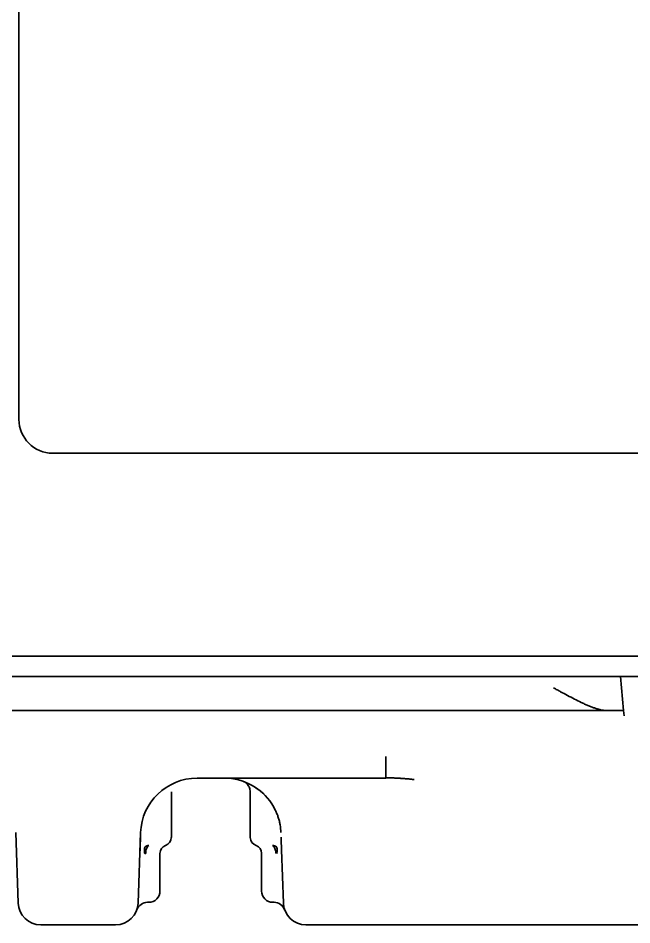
# Model space of a CAD drawing. Header units: millimetres. Extents: x -36 to 4467, y 2 to 3322.
# Drawn here: x 2559.2 to 2613.6, y 2523.2 to 2603.6 of the extents above; entities that cross this region are included whole.
import ezdxf

# ---------------------------------------------------------------- set-up
doc = ezdxf.new("R2010")
doc.units = ezdxf.units.MM
doc.layers.add('1', color=7, linetype='Continuous', true_color=0xffffff)

msp = doc.modelspace()

# ---------------------------------------------------------------- linework, layer by layer
at = {"layer": '1', "color": 7, "linetype": 'Continuous', "lineweight": 35}
for p, q in [((2559.273, 2617.038), (2559.273, 2568.038)), ((2562.273, 2565.038), (3024.273, 2565.038)), ((3072.273, 2547.038), (2514.273, 2547.038)), ((2606.565, 2545.238), (2532.273, 2545.238)), ((2606.565, 2545.238), (2611.969, 2545.238)), ((2634.896, 2545.238), (2611.977, 2545.238)), ((2612.588, 2545.238), (2612.851, 2542.238)), ((2611.317, 2542.238), (2532.291, 2542.238)), ((2612.851, 2542.238), (2611.317, 2542.238)), ((2612.851, 2542.238), (2612.893, 2541.756)), ((2591.794, 2538.168), (2591.794, 2536.238)), ((2591.794, 2536.238), (2575.055, 2536.238)), ((2559.205, 2525.168), (2558.987, 2531.413)), ((2570.058, 2531.413), (2569.84, 2525.168)), ((2582.54, 2529.887), (2582.705, 2525.168)), ((2571.773, 2526.238), (2571.773, 2529.574)), ((2580.773, 2529.574), (2580.773, 2526.238)), ((2570.67, 2525.238), (2570.773, 2525.238)), ((2581.875, 2525.238), (2581.773, 2525.238)), ((2567.841, 2523.238), (2561.204, 2523.238)), ((2584.704, 2523.238), (2612.687, 2523.238)), ((2612.687, 2523.238), (2616.346, 2523.238))]:
    msp.add_line(p, q, dxfattribs=at)
for centre, radius, start, end in [((2562.273, 2568.038), 3, 180, 270), ((2575.055, 2531.238), 5, 90, 178), ((2577.49, 2531.238), 5, 33.05585, 90), ((2572.523, 2529.574), 0.75, 111.60666, 180.34003), ((2580.023, 2529.574), 0.75, 0.3401, 68.68584), ((2570.773, 2526.238), 1, 270, 0), ((2581.773, 2526.238), 1, 180, 270), ((2561.204, 2525.238), 2, 182, 270), ((2567.841, 2525.238), 2, 270, 358), ((2570.67, 2524.238), 1, 90, 160.52878), ((2581.875, 2524.238), 1, 19.47122, 90), ((2584.704, 2525.238), 2, 182, 270)]:
    msp.add_arc(centre, radius, start, end, dxfattribs=at)
for centre, major_axis, start_param, end_param in [((2572.023, 2530.988), (0.057, 0.748), 3.521142, 4.789026), ((2580.523, 2530.988), (-0.018, 0.75), 1.546803, 2.813714)]:
    msp.add_ellipse(centre, major_axis=major_axis, ratio=1, start_param=start_param, end_param=end_param, dxfattribs=at)
for points, knots in [([(2611.317, 2542.238), (2611.237, 2542.238), (2611.156, 2542.244), (2610.988, 2542.265), (2610.902, 2542.281), (2610.769, 2542.31), (2610.702, 2542.326), (2610.634, 2542.344), (2610.589, 2542.357), (2610.566, 2542.363), (2610.451, 2542.397), (2610.358, 2542.427), (2610.171, 2542.492), (2610.077, 2542.527), (2609.886, 2542.601), (2609.79, 2542.641), (2609.595, 2542.724), (2609.497, 2542.767), (2609.349, 2542.835), (2609.299, 2542.857), (2609.199, 2542.904), (2609.149, 2542.928), (2608.898, 2543.048), (2608.697, 2543.148), (2608.294, 2543.354), (2608.091, 2543.46), (2607.684, 2543.676), (2607.48, 2543.787), (2607.171, 2543.955), (2607.068, 2544.011), (2606.912, 2544.096), (2606.86, 2544.125), (2606.783, 2544.167), (2606.757, 2544.181), (2606.705, 2544.21), (2606.679, 2544.224), (2606.653, 2544.238)], [0, 0, 0, 0, 0.0625, 0.0625, 0.125, 0.125, 0.15625, 0.171875, 0.171875, 0.1875, 0.1875, 0.25, 0.25, 0.3125, 0.3125, 0.375, 0.375, 0.4375, 0.4375, 0.46875, 0.46875, 0.5, 0.5, 0.625, 0.625, 0.75, 0.75, 0.875, 0.875, 0.9375, 0.9375, 0.96875, 0.96875, 0.984375, 0.984375, 1, 1, 1, 1]), ([(2579.125, 2535.963), (2579.129, 2535.961), (2579.14, 2535.957), (2579.182, 2535.94), (2579.285, 2535.889), (2579.458, 2535.769), (2579.645, 2535.541), (2579.757, 2535.266), (2579.759, 2535.086), (2579.752, 2535.015)], [0, 0, 0, 0, 0.025845, 0.054484, 0.127419, 0.301131, 0.563036, 0.831748, 1, 1, 1, 1]), ([(2580.984, 2534.82), (2580.967, 2534.836), (2580.951, 2534.852), (2580.901, 2534.898), (2580.868, 2534.928), (2580.802, 2534.987), (2580.768, 2535.016), (2580.601, 2535.157), (2580.468, 2535.258), (2580.338, 2535.348)], [0, 0, 0, 0, 0.077136, 0.077136, 0.230947, 0.230947, 0.384757, 0.384757, 1, 1, 1, 1]), ([(2581.681, 2533.965), (2581.801, 2533.781), (2581.909, 2533.588), (2582.054, 2533.286), (2582.098, 2533.183), (2582.161, 2533.026), (2582.181, 2532.973), (2582.219, 2532.866), (2582.238, 2532.812), (2582.272, 2532.703), (2582.289, 2532.649), (2582.32, 2532.539), (2582.334, 2532.484), (2582.375, 2532.318), (2582.399, 2532.207), (2582.457, 2531.871), (2582.481, 2531.645), (2582.489, 2531.415)], [0, 0, 0, 0, 0.25, 0.25, 0.375, 0.375, 0.4375, 0.4375, 0.5, 0.5, 0.5625, 0.5625, 0.625, 0.625, 0.75, 0.75, 1, 1, 1, 1]), ([(2570.044, 2531.023), (2570.043, 2530.98), (2570.041, 2530.936), (2570.038, 2530.85), (2570.037, 2530.807), (2570.032, 2530.68), (2570.03, 2530.596), (2570.026, 2530.494), (2570.025, 2530.473), (2570.024, 2530.433), (2570.023, 2530.412), (2570.021, 2530.352), (2570.02, 2530.313), (2570.016, 2530.199), (2570.013, 2530.126), (2570.009, 2530.022), (2570.008, 2529.988), (2570.006, 2529.922), (2570.005, 2529.891), (2570.002, 2529.799), (2570, 2529.744), (2569.996, 2529.641), (2569.995, 2529.595), (2569.993, 2529.543), (2569.992, 2529.532), (2569.992, 2529.513), (2569.991, 2529.484), (2569.99, 2529.458), (2569.989, 2529.442)], [0, 0, 0, 0, 0.0625, 0.0625, 0.125, 0.125, 0.25, 0.25, 0.28125, 0.28125, 0.3125, 0.3125, 0.375, 0.375, 0.5, 0.5, 0.5625, 0.5625, 0.625, 0.625, 0.75, 0.75, 0.875, 0.875, 0.90625, 0.90625, 0.9375, 1, 1, 1, 1]), ([(2582.503, 2531.023), (2582.507, 2530.918), (2582.511, 2530.815), (2582.515, 2530.686), (2582.516, 2530.66), (2582.517, 2530.609), (2582.518, 2530.584), (2582.52, 2530.534), (2582.521, 2530.509), (2582.522, 2530.459), (2582.523, 2530.435), (2582.527, 2530.314), (2582.53, 2530.222), (2582.534, 2530.09), (2582.535, 2530.048), (2582.538, 2529.965), (2582.539, 2529.925), (2582.54, 2529.887)], [0, 0, 0, 0, 0.25, 0.25, 0.3125, 0.3125, 0.375, 0.375, 0.4375, 0.4375, 0.5, 0.5, 0.75, 0.75, 0.875, 0.875, 1, 1, 1, 1]), ([(2570.462, 2530.163), (2570.441, 2530.126), (2570.402, 2530.055), (2570.381, 2529.906), (2570.389, 2529.741), (2570.42, 2529.62), (2570.436, 2529.557)], [0, 0, 0, 0, 0.263711, 0.50449, 0.742737, 1, 1, 1, 1]), ([(2570.46, 2530.166), (2570.51, 2530.194), (2570.564, 2530.218), (2570.676, 2530.257), (2570.734, 2530.271), (2570.793, 2530.281)], [0, 0, 0, 0, 0.5, 0.5, 1, 1, 1, 1]), ([(2570.795, 2530.281), (2570.753, 2530.255), (2570.713, 2530.218), (2570.642, 2530.126), (2570.611, 2530.07), (2570.56, 2529.944), (2570.539, 2529.874), (2570.513, 2529.728), (2570.506, 2529.651), (2570.506, 2529.574)], [0, 0, 0, 0, 0.25, 0.25, 0.5, 0.5, 0.75, 0.75, 1, 1, 1, 1]), ([(2582.04, 2529.6), (2582.038, 2529.675), (2582.03, 2529.749), (2582.002, 2529.891), (2581.982, 2529.957), (2581.931, 2530.078), (2581.9, 2530.131), (2581.831, 2530.221), (2581.792, 2530.256), (2581.752, 2530.281)], [0, 0, 0, 0, 0.25, 0.25, 0.5, 0.5, 0.75, 0.75, 1, 1, 1, 1]), ([(2581.752, 2530.281), (2581.811, 2530.271), (2581.869, 2530.257), (2581.981, 2530.218), (2582.034, 2530.194), (2582.085, 2530.166)], [0, 0, 0, 0, 0.5, 0.5, 1, 1, 1, 1]), ([(2582.085, 2530.166), (2582.107, 2530.136), (2582.124, 2530.099), (2582.148, 2530.014), (2582.156, 2529.966), (2582.16, 2529.862), (2582.157, 2529.806), (2582.141, 2529.69), (2582.128, 2529.63), (2582.11, 2529.569)], [0, 0, 0, 0, 0.25, 0.25, 0.5, 0.5, 0.75, 0.75, 1, 1, 1, 1]), ([(2582.124, 2529.569), (2582.123, 2529.573), (2582.123, 2529.576), (2582.122, 2529.584), (2582.121, 2529.587), (2582.118, 2529.597), (2582.115, 2529.604), (2582.108, 2529.616), (2582.104, 2529.621), (2582.097, 2529.628), (2582.094, 2529.63), (2582.089, 2529.633), (2582.086, 2529.635), (2582.078, 2529.638), (2582.072, 2529.64), (2582.06, 2529.64), (2582.054, 2529.638), (2582.043, 2529.633), (2582.037, 2529.63), (2582.028, 2529.621), (2582.024, 2529.615), (2582.021, 2529.609)], [0, 0, 0, 0, 0.0625, 0.0625, 0.125, 0.125, 0.25, 0.25, 0.375, 0.375, 0.4375, 0.4375, 0.5, 0.5, 0.625, 0.625, 0.75, 0.75, 0.875, 0.875, 1, 1, 1, 1])]:
    msp.add_open_spline(points, degree=3, knots=knots, dxfattribs=at)
for points, degree in [([(2591.793, 2536.265), (2593.049, 2536.268), (2594.295, 2536.114)], 2), ([(2572.783, 2530.988), (2572.793, 2535.029)], 1), ([(2579.754, 2535.016), (2579.752, 2530.988)], 1), ([(2570.505, 2529.574), (2570.483, 2529.568), (2570.461, 2529.563), (2570.438, 2529.557)], 3)]:
    msp.add_open_spline(points, degree=degree, dxfattribs=at)

doc.saveas('drawing.dxf')
